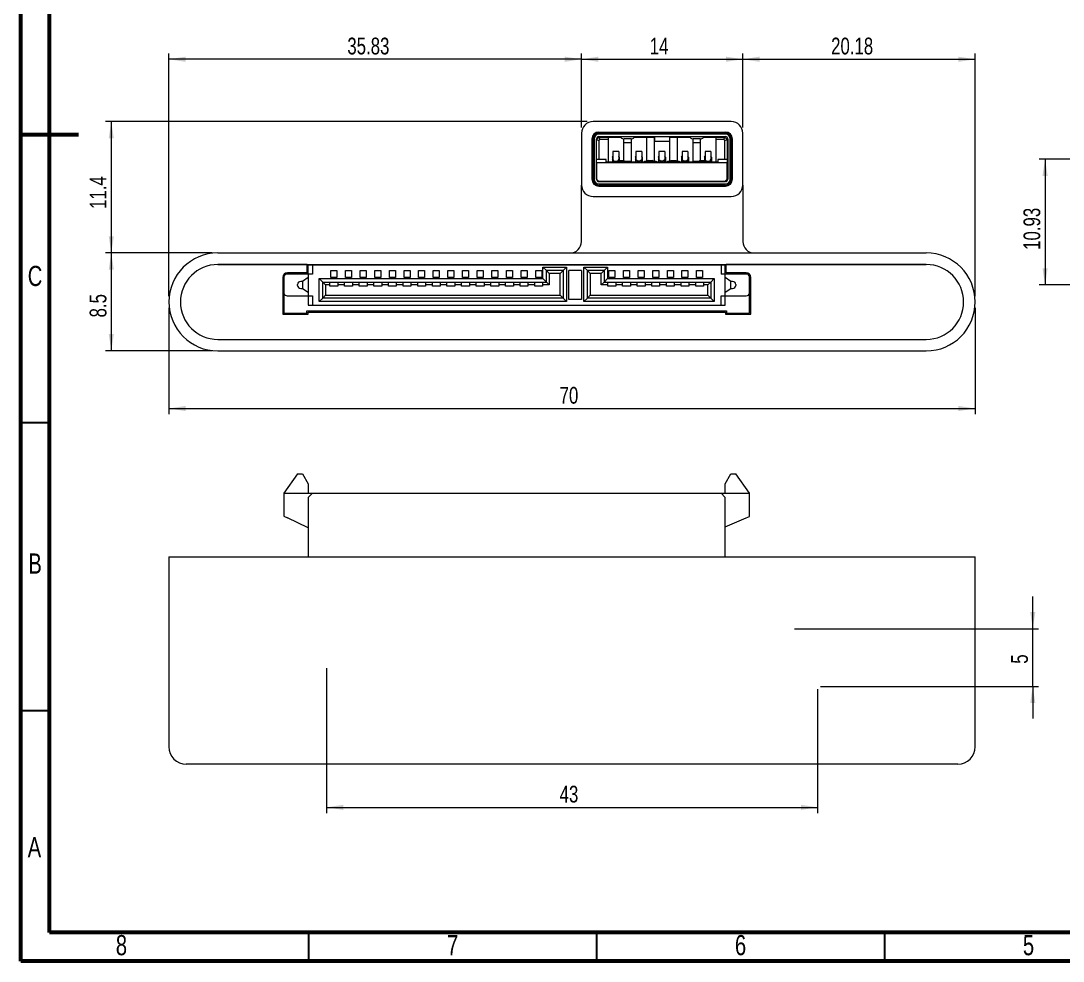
# Model space of a CAD drawing. Header units: millimetres. Extents: x 15 to 415, y 5 to 292.
# Drawn here: x 15 to 196, y 5 to 168.2 of the extents above; entities that cross this region are included whole.
import ezdxf

# ---------------------------------------------------------------- set-up
doc = ezdxf.new("R2010")
doc.units = ezdxf.units.MM
doc.styles.add('SLDTEXTSTYLE0', font='TXT', dxfattribs={"width": 0.75})
doc.dimstyles.new('SLDDIMSTYLE0', dxfattribs={"dimtxt": 2.910417, "dimasz": 2.910417, "dimexe": 0, "dimexo": 0.0625, "dimgap": 0.727604, "dimtad": 1, "dimlfac": 0.5, "dimrnd": 1e-09, "dimzin": 12, "dimdsep": 46, "dimtxsty": 'SLDTEXTSTYLE0', "dimsah": 1, "dimcen": 0.09, "dimadec": 0, "dimazin": 3, "dimtfac": 1, "dimtofl": 0, "dimtmove": 0, "dimatfit": 3, "dimfxl": 0, "dimfrac": 2, "dimtolj": 1, "dimtzin": 12, "dimarcsym": 0})
doc.dimstyles.new('SLDDIMSTYLE3', dxfattribs={"dimtxt": 2.910417, "dimasz": 2.910417, "dimexe": 0, "dimexo": 0.0625, "dimgap": 0.727604, "dimtad": 1, "dimlfac": 0.5, "dimrnd": 1e-09, "dimzin": 12, "dimdsep": 46, "dimtxsty": 'SLDTEXTSTYLE0', "dimsah": 1, "dimcen": 0.09, "dimadec": 0, "dimazin": 3, "dimtfac": 1, "dimtmove": 0, "dimatfit": 0, "dimfxl": 0, "dimfrac": 2, "dimtolj": 1, "dimtzin": 12, "dimarcsym": 0})
doc.dimstyles.new('SLDDIMSTYLE4', dxfattribs={"dimtxt": 2.910417, "dimasz": 2.910417, "dimexe": 0, "dimexo": 0.0625, "dimgap": 0.727604, "dimtad": 1, "dimdec": 0, "dimlfac": 0.5, "dimrnd": 1e-09, "dimzin": 12, "dimdsep": 46, "dimtxsty": 'SLDTEXTSTYLE0', "dimsah": 1, "dimcen": 0.09, "dimadec": 0, "dimazin": 3, "dimtfac": 1, "dimtdec": 0, "dimtofl": 0, "dimtmove": 0, "dimatfit": 3, "dimfxl": 0, "dimfrac": 2, "dimtolj": 1, "dimtzin": 12, "dimarcsym": 0})

# ---------------------------------------------------------------- blocks, each defined once
blk = doc.blocks.new('_D')
at = {"color": 7, "linetype": 'Continuous', "lineweight": 0}
for p, q in [((40.7, 120.44), (40.7, 162.57)), ((112.35, 161.57), (40.7, 161.57)), ((112.35, 149.74), (112.35, 162.57))]:
    blk.add_line(p, q, dxfattribs=at)
for points in [[(40.7, 161.57), (43.61, 161.12), (43.61, 162.02)], [(112.35, 161.57), (109.44, 162.02), (109.44, 161.12)]]:
    blk.add_solid(points, dxfattribs=at)
at = {"color": 7, "linetype": 'Continuous', "lineweight": 0, "insert": (71.69, 165.32), "char_height": 2.91, "attachment_point": 1, "style": 'SLDTEXTSTYLE0'}
blk.add_mtext('35.83', dxfattribs=at)
blk = doc.blocks.new('_D_1')
at = {"color": 7, "linetype": 'Continuous', "lineweight": 0}
for p, q in [((48.2, 127.94), (29.7, 127.94)), ((30.7, 127.94), (30.7, 110.94)), ((48.2, 110.94), (29.7, 110.94))]:
    blk.add_line(p, q, dxfattribs=at)
for points in [[(30.7, 127.94), (30.26, 125.03), (31.15, 125.03)], [(30.7, 110.94), (31.15, 113.85), (30.26, 113.85)]]:
    blk.add_solid(points, dxfattribs=at)
at = {"color": 7, "linetype": 'Continuous', "lineweight": 0, "insert": (26.95, 116.75), "char_height": 2.91, "attachment_point": 1, "rotation": 90, "style": 'SLDTEXTSTYLE0'}
blk.add_mtext('8.5', dxfattribs=at)
blk = doc.blocks.new('_D_2')
at = {"color": 7, "linetype": 'Continuous', "lineweight": 0}
for p, q in [((140.35, 149.74), (140.35, 162.57)), ((140.35, 161.57), (180.7, 161.57)), ((180.7, 120.44), (180.7, 162.57))]:
    blk.add_line(p, q, dxfattribs=at)
for points in [[(140.35, 161.57), (143.26, 161.12), (143.26, 162.02)], [(180.7, 161.57), (177.79, 162.02), (177.79, 161.12)]]:
    blk.add_solid(points, dxfattribs=at)
at = {"color": 7, "linetype": 'Continuous', "lineweight": 0, "insert": (155.69, 165.32), "char_height": 2.91, "attachment_point": 1, "style": 'SLDTEXTSTYLE0'}
blk.add_mtext('20.18', dxfattribs=at)
blk = doc.blocks.new('_D_3')
at = {"color": 7, "linetype": 'Continuous', "lineweight": 0}
for p, q in [((112.35, 149.74), (112.35, 162.57)), ((112.35, 161.57), (140.35, 161.57)), ((140.35, 149.74), (140.35, 162.57))]:
    blk.add_line(p, q, dxfattribs=at)
for points in [[(112.35, 161.57), (115.26, 161.12), (115.26, 162.02)], [(140.35, 161.57), (137.44, 162.02), (137.44, 161.12)]]:
    blk.add_solid(points, dxfattribs=at)
at = {"color": 7, "linetype": 'Continuous', "lineweight": 0, "insert": (124.2, 165.32), "char_height": 2.91, "attachment_point": 1, "style": 'SLDTEXTSTYLE0'}
blk.add_mtext('14', dxfattribs=at)
blk = doc.blocks.new('_D_4')
at = {"color": 7, "linetype": 'Continuous', "lineweight": 0}
for p, q in [((113.35, 150.74), (29.7, 150.74)), ((30.7, 150.74), (30.7, 127.94)), ((48.2, 127.94), (29.7, 127.94))]:
    blk.add_line(p, q, dxfattribs=at)
for points in [[(30.7, 150.74), (30.26, 147.83), (31.15, 147.83)], [(30.7, 127.94), (31.15, 130.85), (30.26, 130.85)]]:
    blk.add_solid(points, dxfattribs=at)
at = {"color": 7, "linetype": 'Continuous', "lineweight": 0, "insert": (26.95, 135.58), "char_height": 2.91, "attachment_point": 1, "rotation": 90, "style": 'SLDTEXTSTYLE0'}
blk.add_mtext('11.4', dxfattribs=at)
blk = doc.blocks.new('_D_5')
at = {"color": 7, "linetype": 'Continuous', "lineweight": 0}
for p, q in [((40.7, 118.44), (40.7, 99.94)), ((180.7, 118.44), (180.7, 99.94)), ((40.7, 100.94), (180.7, 100.94))]:
    blk.add_line(p, q, dxfattribs=at)
for points in [[(40.7, 100.94), (43.61, 100.49), (43.61, 101.39)], [(180.7, 100.94), (177.79, 101.39), (177.79, 100.49)]]:
    blk.add_solid(points, dxfattribs=at)
at = {"color": 7, "linetype": 'Continuous', "lineweight": 0, "insert": (108.55, 104.69), "char_height": 2.91, "attachment_point": 1, "style": 'SLDTEXTSTYLE0'}
blk.add_mtext('70', dxfattribs=at)
blk = doc.blocks.new('_D_19')
at = {"color": 7, "linetype": 'Continuous', "lineweight": 0}
for p, q in [((219.99, 144.24), (191.84, 144.24)), ((192.84, 144.24), (192.84, 122.39)), ((203.02, 122.39), (191.84, 122.39))]:
    blk.add_line(p, q, dxfattribs=at)
for points in [[(192.84, 144.24), (192.39, 141.33), (193.29, 141.33)], [(192.84, 122.39), (193.29, 125.3), (192.39, 125.3)]]:
    blk.add_solid(points, dxfattribs=at)
at = {"color": 7, "linetype": 'Continuous', "lineweight": 0, "insert": (189.09, 128.48), "char_height": 2.91, "attachment_point": 1, "rotation": 90, "style": 'SLDTEXTSTYLE0'}
blk.add_mtext('10.93', dxfattribs=at)
blk = doc.blocks.new('_D_25')
at = {"color": 7, "linetype": 'Continuous', "lineweight": 0}
for p, q in [((68.06, 55.84), (68.06, 30.7)), ((153.35, 52.19), (153.35, 30.7)), ((68.06, 31.7), (153.35, 31.7))]:
    blk.add_line(p, q, dxfattribs=at)
for points in [[(68.06, 31.7), (70.97, 31.25), (70.97, 32.14)], [(153.35, 31.7), (150.44, 32.14), (150.44, 31.25)]]:
    blk.add_solid(points, dxfattribs=at)
at = {"color": 7, "linetype": 'Continuous', "lineweight": 0, "insert": (108.55, 35.45), "char_height": 2.91, "attachment_point": 1, "style": 'SLDTEXTSTYLE0'}
blk.add_mtext('43', dxfattribs=at)
blk = doc.blocks.new('_D_26')
at = {"color": 7, "linetype": 'Continuous', "lineweight": 0}
for p, q in [((190.7, 62.7), (190.7, 68.3)), ((149.32, 62.7), (191.7, 62.7)), ((190.7, 52.7), (190.7, 62.7)), ((153.86, 52.7), (191.7, 52.7)), ((190.7, 52.7), (190.7, 47.11))]:
    blk.add_line(p, q, dxfattribs=at)
for points in [[(190.7, 62.7), (191.15, 65.61), (190.26, 65.61)], [(190.7, 52.7), (190.26, 49.79), (191.15, 49.79)]]:
    blk.add_solid(points, dxfattribs=at)
at = {"color": 7, "linetype": 'Continuous', "lineweight": 0, "insert": (186.95, 56.63), "char_height": 2.91, "attachment_point": 1, "rotation": 90, "style": 'SLDTEXTSTYLE0'}
blk.add_mtext('5', dxfattribs=at)

msp = doc.modelspace()

# ---------------------------------------------------------------- linework, layer by layer
at = {"color": 7, "linetype": 'Continuous', "lineweight": 60}
for p, q in [((15, 5), (15, 292)), ((20, 10), (20, 287)), ((15, 148.5), (25, 148.5)), ((410, 10), (20, 10)), ((415, 5), (15, 5))]:
    msp.add_line(p, q, dxfattribs=at)
at = {"color": 7, "linetype": 'Continuous', "lineweight": 15}
for p, q in [((138.354, 150.74), (114.354, 150.74)), ((112.354, 148.74), (112.354, 139.74)), ((115.354, 148.94), (137.354, 148.94)), ((115.354, 148.74), (137.354, 148.74)), ((137.354, 148.56), (115.354, 148.56)), ((140.354, 139.74), (140.354, 148.74)), ((114.154, 147.74), (114.154, 140.74)), ((114.354, 147.74), (114.354, 140.74)), ((114.534, 147.74), (114.534, 140.74)), ((115.354, 148.04), (114.954, 147.64)), ((114.954, 140.74), (114.954, 147.74)), ((114.954, 147.64), (115.354, 147.474)), ((115.354, 148.14), (137.354, 148.14)), ((115.354, 148.04), (115.519, 147.64)), ((115.354, 148.04), (116.954, 148.04)), ((115.519, 147.64), (115.354, 147.474)), ((115.354, 147.474), (115.354, 144.19)), ((116.954, 147.64), (115.519, 147.64)), ((116.954, 148.04), (116.954, 147.64)), ((116.954, 148.04), (119.124, 148.04)), ((116.954, 147.64), (116.954, 143.79)), ((119.024, 148.14), (119.184, 147.98)), ((119.654, 147.746), (119.654, 147.04)), ((120.954, 147.04), (119.654, 147.04)), ((119.654, 147.04), (119.654, 143.99)), ((120.944, 147.74), (119.744, 147.74)), ((120.954, 147.74), (120.954, 147.04)), ((120.954, 147.04), (120.954, 143.79)), ((121.664, 148.14), (121.504, 147.98)), ((121.564, 148.04), (123.654, 148.04)), ((123.654, 148.04), (124.954, 148.04)), ((123.654, 148.04), (123.654, 143.89)), ((124.954, 148.04), (124.954, 143.89)), ((124.954, 148.04), (125.004, 148.04)), ((125.004, 148.04), (125.004, 147.34)), ((125.004, 147.34), (127.604, 147.34)), ((127.604, 148.04), (127.604, 147.34)), ((127.604, 148.04), (127.654, 148.04)), ((127.654, 148.04), (128.954, 148.04)), ((127.654, 148.04), (127.654, 143.89)), ((128.954, 148.04), (128.954, 143.89)), ((128.954, 148.04), (131.144, 148.04)), ((131.044, 148.14), (131.204, 147.98)), ((131.654, 147.749), (131.654, 147.04)), ((132.954, 147.04), (131.654, 147.04)), ((131.654, 147.04), (131.654, 143.79)), ((132.964, 147.74), (131.764, 147.74)), ((132.954, 147.74), (132.954, 147.04)), ((132.954, 147.04), (132.954, 143.99)), ((133.684, 148.14), (133.524, 147.98)), ((133.584, 148.04), (135.654, 148.04)), ((135.654, 148.04), (137.254, 148.04)), ((135.654, 148.04), (135.654, 147.64)), ((137.088, 147.64), (135.654, 147.64)), ((135.654, 147.64), (135.654, 143.79)), ((137.088, 147.64), (137.254, 148.04)), ((137.254, 147.474), (137.088, 147.64)), ((137.254, 148.04), (137.654, 147.64)), ((137.254, 147.474), (137.654, 147.64)), ((137.254, 144.19), (137.254, 147.474)), ((137.654, 147.64), (137.654, 144.19)), ((137.754, 147.74), (137.754, 140.74)), ((138.174, 140.74), (138.174, 147.74)), ((138.354, 140.74), (138.354, 147.74)), ((138.554, 140.74), (138.554, 147.74)), ((118.804, 145.558), (117.804, 145.558)), ((117.804, 145.558), (117.804, 145.314)), ((117.804, 145.314), (117.804, 144.225)), ((118.804, 145.558), (118.804, 145.314)), ((118.804, 145.314), (118.804, 144.225)), ((122.804, 145.558), (121.804, 145.558)), ((121.804, 145.558), (121.804, 145.314)), ((121.804, 145.314), (121.804, 144.225)), ((122.804, 145.558), (122.804, 145.314)), ((122.804, 145.314), (122.804, 144.225)), ((126.804, 145.558), (125.804, 145.558)), ((125.804, 145.558), (125.804, 145.314)), ((125.804, 145.314), (125.804, 144.225)), ((126.804, 145.558), (126.804, 145.314)), ((126.804, 145.314), (126.804, 144.225)), ((130.804, 145.558), (129.804, 145.558)), ((129.804, 145.558), (129.804, 145.314)), ((129.804, 145.314), (129.804, 144.225)), ((130.804, 145.558), (130.804, 145.314)), ((130.804, 145.314), (130.804, 144.225)), ((134.804, 145.558), (133.804, 145.558)), ((133.804, 145.558), (133.804, 145.314)), ((133.804, 145.314), (133.804, 144.225)), ((134.804, 145.558), (134.804, 145.314)), ((134.804, 145.314), (134.804, 144.225)), ((116.604, 144.19), (114.954, 144.19)), ((114.954, 143.59), (114.954, 140.74)), ((137.654, 143.59), (114.954, 143.59)), ((116.604, 143.79), (116.604, 144.19)), ((116.604, 143.79), (136.004, 143.79)), ((117.704, 144.586), (117.804, 144.752)), ((117.704, 144.586), (117.704, 144.202)), ((117.704, 144.202), (117.804, 144.367)), ((117.704, 144.202), (117.704, 143.79)), ((117.804, 144.225), (117.804, 143.947)), ((118.304, 143.89), (120.304, 143.89)), ((118.304, 143.89), (118.304, 143.79)), ((118.797, 143.89), (118.804, 143.947)), ((118.904, 144.586), (118.804, 144.752)), ((118.804, 144.367), (118.904, 144.202)), ((118.804, 144.225), (118.804, 143.947)), ((118.904, 144.586), (118.904, 144.202)), ((118.904, 144.202), (118.904, 143.99)), ((120.304, 143.89), (120.304, 143.79)), ((120.304, 143.89), (120.364, 143.89)), ((120.364, 143.89), (120.843, 143.89)), ((120.843, 143.89), (120.904, 143.89)), ((120.904, 143.89), (120.904, 143.79)), ((121.704, 144.586), (121.804, 144.752)), ((121.704, 144.586), (121.704, 144.202)), ((121.704, 144.202), (121.804, 144.367)), ((121.704, 144.202), (121.704, 143.79)), ((121.804, 144.225), (121.804, 143.947)), ((122.904, 144.586), (122.804, 144.752)), ((122.804, 144.367), (122.904, 144.202)), ((122.804, 144.225), (122.804, 143.947)), ((122.904, 144.586), (122.904, 144.202)), ((122.904, 144.202), (122.904, 143.79)), ((123.304, 143.89), (123.304, 143.79)), ((123.304, 143.89), (125.304, 143.89)), ((125.304, 143.89), (125.304, 143.79)), ((125.704, 144.586), (125.804, 144.752)), ((125.704, 144.586), (125.704, 144.202)), ((125.704, 144.202), (125.804, 144.367)), ((125.704, 144.202), (125.704, 143.79)), ((125.804, 144.225), (125.804, 143.947)), ((126.904, 144.586), (126.804, 144.752)), ((126.804, 144.367), (126.904, 144.202)), ((126.804, 144.225), (126.804, 143.947)), ((126.904, 144.586), (126.904, 144.202)), ((126.904, 144.202), (126.904, 143.79)), ((127.304, 143.89), (127.304, 143.79)), ((127.304, 143.89), (129.304, 143.89)), ((129.304, 143.89), (129.304, 143.79)), ((129.704, 144.586), (129.804, 144.752)), ((129.704, 144.586), (129.704, 144.202)), ((129.704, 144.202), (129.804, 144.367)), ((129.704, 144.202), (129.704, 143.79)), ((129.804, 144.225), (129.804, 143.947)), ((130.904, 144.586), (130.804, 144.752)), ((130.804, 144.367), (130.904, 144.202)), ((130.804, 144.225), (130.804, 143.947)), ((130.904, 144.586), (130.904, 144.202)), ((130.904, 144.202), (130.904, 143.79)), ((131.704, 143.89), (131.704, 143.79)), ((131.704, 143.89), (131.764, 143.89)), ((131.764, 143.89), (132.243, 143.89)), ((132.243, 143.89), (132.304, 143.89)), ((132.304, 143.89), (134.304, 143.89)), ((132.304, 143.89), (132.304, 143.79)), ((133.704, 144.586), (133.804, 144.752)), ((133.704, 144.586), (133.704, 144.202)), ((133.704, 144.202), (133.804, 144.367)), ((133.704, 144.202), (133.704, 143.99)), ((133.804, 144.225), (133.804, 143.947)), ((133.804, 143.947), (133.81, 143.89)), ((134.304, 143.89), (134.304, 143.79)), ((134.904, 144.586), (134.804, 144.752)), ((134.804, 144.367), (134.904, 144.202)), ((134.804, 144.225), (134.804, 143.947)), ((134.904, 144.586), (134.904, 144.202)), ((134.904, 144.202), (134.904, 143.79)), ((136.004, 144.19), (136.004, 143.79)), ((137.654, 144.19), (136.004, 144.19)), ((137.654, 144.19), (137.654, 143.59)), ((137.654, 140.74), (137.654, 143.59)), ((112.354, 136.74), (112.354, 139.74)), ((114.954, 140.74), (115.354, 140.34)), ((115.354, 140.34), (137.254, 140.34)), ((137.354, 140.34), (115.354, 140.34)), ((115.354, 139.92), (137.354, 139.92)), ((115.354, 139.74), (137.354, 139.74)), ((115.354, 139.54), (137.354, 139.54)), ((137.654, 140.74), (137.254, 140.34)), ((140.354, 139.74), (140.354, 136.74)), ((114.354, 137.74), (138.354, 137.74)), ((112.354, 129.94), (112.354, 136.74)), ((140.354, 136.74), (140.354, 129.94)), ((49.204, 127.94), (172.204, 127.94)), ((49.204, 125.94), (172.204, 125.94)), ((64.714, 125.94), (49.204, 125.94)), ((64.714, 124.49), (64.714, 125.94)), ((64.914, 124.29), (64.914, 125.89)), ((64.914, 125.89), (65.614, 125.89)), ((65.614, 125.89), (65.614, 124.29)), ((65.614, 125.89), (136.594, 125.89)), ((68.834, 123.69), (68.834, 124.89)), ((68.834, 124.89), (69.874, 124.89)), ((69.874, 124.89), (69.874, 123.69)), ((71.374, 124.89), (72.414, 124.89)), ((71.374, 123.69), (71.374, 124.89)), ((72.414, 124.89), (72.414, 123.69)), ((73.914, 123.69), (73.914, 124.89)), ((73.914, 124.89), (74.954, 124.89)), ((74.954, 124.89), (74.954, 123.69)), ((76.454, 124.89), (77.494, 124.89)), ((76.454, 123.69), (76.454, 124.89)), ((77.494, 124.89), (77.494, 123.69)), ((78.994, 124.89), (80.034, 124.89)), ((78.994, 123.69), (78.994, 124.89)), ((80.034, 124.89), (80.034, 123.69)), ((81.534, 123.69), (81.534, 124.89)), ((81.534, 124.89), (82.574, 124.89)), ((82.574, 124.89), (82.574, 123.69)), ((84.074, 123.69), (84.074, 124.89)), ((84.074, 124.89), (85.114, 124.89)), ((85.114, 124.89), (85.114, 123.69)), ((86.614, 123.69), (86.614, 124.89)), ((86.614, 124.89), (87.654, 124.89)), ((87.654, 124.89), (87.654, 123.69)), ((89.154, 124.89), (90.194, 124.89)), ((89.154, 123.69), (89.154, 124.89)), ((90.194, 124.89), (90.194, 123.69)), ((91.694, 123.69), (91.694, 124.89)), ((91.694, 124.89), (92.734, 124.89)), ((92.734, 124.89), (92.734, 123.69)), ((94.234, 124.89), (95.274, 124.89)), ((94.234, 123.69), (94.234, 124.89)), ((95.274, 124.89), (95.274, 123.69)), ((96.774, 123.69), (96.774, 124.89)), ((96.774, 124.89), (97.814, 124.89)), ((97.814, 124.89), (97.814, 123.69)), ((99.314, 123.69), (99.314, 124.89)), ((99.314, 124.89), (100.354, 124.89)), ((100.354, 124.89), (100.354, 123.69)), ((101.854, 124.89), (102.894, 124.89)), ((101.854, 123.69), (101.854, 124.89)), ((102.894, 124.89), (102.894, 123.69)), ((104.394, 124.89), (105.434, 124.89)), ((104.394, 123.69), (104.394, 124.89)), ((105.434, 124.89), (105.434, 123.69)), ((105.654, 125.49), (106.254, 124.89)), ((105.654, 125.49), (109.754, 125.49)), ((105.654, 123.49), (105.654, 125.49)), ((109.154, 124.89), (106.254, 124.89)), ((106.254, 122.89), (106.254, 124.89)), ((106.254, 124.89), (106.754, 124.39)), ((108.654, 124.39), (109.154, 124.89)), ((109.754, 125.49), (109.154, 124.89)), ((109.154, 124.89), (109.154, 120.09)), ((109.754, 125.49), (109.754, 119.49)), ((112.374, 124.89), (110.154, 124.89)), ((110.154, 119.89), (110.154, 124.89)), ((112.374, 124.89), (112.374, 119.89)), ((112.774, 119.49), (112.774, 125.49)), ((112.774, 125.49), (113.374, 124.89)), ((112.774, 125.49), (116.874, 125.49)), ((113.374, 120.09), (113.374, 124.89)), ((116.274, 124.89), (113.374, 124.89)), ((113.874, 124.39), (113.374, 124.89)), ((115.774, 124.39), (116.274, 124.89)), ((116.874, 125.49), (116.274, 124.89)), ((116.274, 124.89), (116.274, 122.89)), ((116.874, 125.49), (116.874, 123.49)), ((117.094, 124.89), (118.134, 124.89)), ((117.094, 123.69), (117.094, 124.89)), ((118.134, 124.89), (118.134, 123.69)), ((119.634, 124.89), (120.674, 124.89)), ((119.634, 123.69), (119.634, 124.89)), ((120.674, 124.89), (120.674, 123.69)), ((122.174, 123.69), (122.174, 124.89)), ((122.174, 124.89), (123.214, 124.89)), ((123.214, 124.89), (123.214, 123.69)), ((124.714, 123.69), (124.714, 124.89)), ((124.714, 124.89), (125.754, 124.89)), ((125.754, 124.89), (125.754, 123.69)), ((127.254, 124.89), (128.294, 124.89)), ((127.254, 123.69), (127.254, 124.89)), ((128.294, 124.89), (128.294, 123.69)), ((129.794, 124.89), (130.834, 124.89)), ((129.794, 123.69), (129.794, 124.89)), ((130.834, 124.89), (130.834, 123.69)), ((132.334, 123.69), (132.334, 124.89)), ((132.334, 124.89), (133.374, 124.89)), ((133.374, 124.89), (133.374, 123.69)), ((136.594, 125.89), (136.594, 124.29)), ((136.594, 125.89), (137.294, 125.89)), ((137.294, 124.29), (137.294, 125.89)), ((137.494, 124.49), (137.494, 125.94)), ((172.204, 125.94), (137.494, 125.94)), ((60.474, 123.69), (60.474, 117.29)), ((60.674, 123.69), (60.674, 121.09)), ((64.714, 124.49), (61.274, 124.49)), ((64.914, 124.29), (61.274, 124.29)), ((64.914, 123.655), (63.914, 122.99)), ((64.914, 124.29), (64.914, 123.655)), ((65.614, 124.29), (64.914, 124.29)), ((64.914, 123.655), (64.914, 121.125)), ((66.814, 119.49), (66.814, 123.49)), ((67.414, 122.89), (66.814, 123.49)), ((66.814, 123.49), (105.654, 123.49)), ((69.874, 123.69), (68.834, 123.69)), ((72.414, 123.69), (71.374, 123.69)), ((74.954, 123.69), (73.914, 123.69)), ((77.494, 123.69), (76.454, 123.69)), ((80.034, 123.69), (78.994, 123.69)), ((82.574, 123.69), (81.534, 123.69)), ((85.114, 123.69), (84.074, 123.69)), ((87.654, 123.69), (86.614, 123.69)), ((90.194, 123.69), (89.154, 123.69)), ((92.734, 123.69), (91.694, 123.69)), ((95.274, 123.69), (94.234, 123.69)), ((97.814, 123.69), (96.774, 123.69)), ((100.354, 123.69), (99.314, 123.69)), ((102.894, 123.69), (101.854, 123.69)), ((105.434, 123.69), (104.394, 123.69)), ((105.654, 123.49), (106.254, 122.89)), ((106.754, 124.39), (106.754, 122.39)), ((108.654, 124.39), (106.754, 124.39)), ((108.654, 120.59), (108.654, 124.39)), ((115.774, 124.39), (113.874, 124.39)), ((113.874, 124.39), (113.874, 120.59)), ((115.774, 122.39), (115.774, 124.39)), ((116.874, 123.49), (116.274, 122.89)), ((116.874, 123.49), (135.394, 123.49)), ((118.134, 123.69), (117.094, 123.69)), ((120.674, 123.69), (119.634, 123.69)), ((123.214, 123.69), (122.174, 123.69)), ((125.754, 123.69), (124.714, 123.69)), ((128.294, 123.69), (127.254, 123.69)), ((130.834, 123.69), (129.794, 123.69)), ((133.374, 123.69), (132.334, 123.69)), ((135.394, 123.49), (134.794, 122.89)), ((135.394, 123.49), (135.394, 119.49)), ((137.294, 124.29), (136.594, 124.29)), ((140.934, 124.29), (137.294, 124.29)), ((137.294, 123.655), (137.294, 124.29)), ((138.294, 122.99), (137.294, 123.655)), ((137.294, 121.125), (137.294, 123.655)), ((140.934, 124.49), (137.494, 124.49)), ((141.534, 121.09), (141.534, 123.69)), ((141.734, 117.29), (141.734, 123.69)), ((63.054, 122.301), (63.054, 122.479)), ((63.914, 122.99), (63.636, 122.99)), ((63.636, 121.79), (63.914, 121.79)), ((63.914, 122.99), (63.914, 121.79)), ((63.914, 121.79), (64.914, 121.125)), ((67.414, 120.09), (67.414, 122.89)), ((67.414, 122.89), (106.254, 122.89)), ((67.414, 122.89), (67.914, 122.39)), ((67.914, 122.39), (67.914, 120.59)), ((68.674, 122.39), (67.914, 122.39)), ((68.674, 122.39), (68.674, 122.89)), ((68.674, 122.15), (68.674, 122.39)), ((70.034, 122.15), (68.674, 122.15)), ((70.034, 122.89), (70.034, 122.39)), ((71.214, 122.39), (70.034, 122.39)), ((70.034, 122.39), (70.034, 122.15)), ((71.214, 122.39), (71.214, 122.89)), ((71.214, 122.15), (71.214, 122.39)), ((72.574, 122.15), (71.214, 122.15)), ((72.574, 122.89), (72.574, 122.39)), ((73.754, 122.39), (72.574, 122.39)), ((72.574, 122.39), (72.574, 122.15)), ((73.754, 122.39), (73.754, 122.89)), ((73.754, 122.15), (73.754, 122.39)), ((75.114, 122.15), (73.754, 122.15)), ((75.114, 122.89), (75.114, 122.39)), ((76.294, 122.39), (75.114, 122.39)), ((75.114, 122.39), (75.114, 122.15)), ((76.294, 122.39), (76.294, 122.89)), ((76.294, 122.15), (76.294, 122.39)), ((77.654, 122.15), (76.294, 122.15)), ((77.654, 122.89), (77.654, 122.39)), ((78.834, 122.39), (77.654, 122.39)), ((77.654, 122.39), (77.654, 122.15)), ((78.834, 122.39), (78.834, 122.89)), ((78.834, 122.15), (78.834, 122.39)), ((80.194, 122.15), (78.834, 122.15)), ((80.194, 122.89), (80.194, 122.39)), ((81.374, 122.39), (80.194, 122.39)), ((80.194, 122.39), (80.194, 122.15)), ((81.374, 122.39), (81.374, 122.89)), ((81.374, 122.15), (81.374, 122.39)), ((82.734, 122.15), (81.374, 122.15)), ((82.734, 122.89), (82.734, 122.39)), ((83.914, 122.39), (82.734, 122.39)), ((82.734, 122.39), (82.734, 122.15)), ((83.914, 122.39), (83.914, 122.89)), ((83.914, 122.15), (83.914, 122.39)), ((85.274, 122.15), (83.914, 122.15)), ((85.274, 122.89), (85.274, 122.39)), ((86.454, 122.39), (85.274, 122.39)), ((85.274, 122.39), (85.274, 122.15)), ((86.454, 122.39), (86.454, 122.89)), ((86.454, 122.15), (86.454, 122.39)), ((87.814, 122.15), (86.454, 122.15)), ((87.814, 122.89), (87.814, 122.39)), ((88.994, 122.39), (87.814, 122.39)), ((87.814, 122.39), (87.814, 122.15)), ((88.994, 122.39), (88.994, 122.89)), ((88.994, 122.15), (88.994, 122.39)), ((90.354, 122.15), (88.994, 122.15)), ((90.354, 122.89), (90.354, 122.39)), ((91.534, 122.39), (90.354, 122.39)), ((90.354, 122.39), (90.354, 122.15)), ((91.534, 122.39), (91.534, 122.89)), ((91.534, 122.15), (91.534, 122.39)), ((92.894, 122.15), (91.534, 122.15)), ((92.894, 122.89), (92.894, 122.39)), ((94.074, 122.39), (92.894, 122.39)), ((92.894, 122.39), (92.894, 122.15)), ((94.074, 122.39), (94.074, 122.89)), ((94.074, 122.15), (94.074, 122.39)), ((95.434, 122.15), (94.074, 122.15)), ((95.434, 122.89), (95.434, 122.39)), ((96.614, 122.39), (95.434, 122.39)), ((95.434, 122.39), (95.434, 122.15)), ((96.614, 122.39), (96.614, 122.89)), ((96.614, 122.15), (96.614, 122.39)), ((97.974, 122.15), (96.614, 122.15)), ((97.974, 122.89), (97.974, 122.39)), ((99.154, 122.39), (97.974, 122.39)), ((97.974, 122.39), (97.974, 122.15)), ((99.154, 122.39), (99.154, 122.89)), ((99.154, 122.15), (99.154, 122.39)), ((100.514, 122.15), (99.154, 122.15)), ((100.514, 122.89), (100.514, 122.39)), ((101.694, 122.39), (100.514, 122.39)), ((100.514, 122.39), (100.514, 122.15)), ((101.694, 122.39), (101.694, 122.89)), ((101.694, 122.15), (101.694, 122.39)), ((103.054, 122.15), (101.694, 122.15)), ((103.054, 122.89), (103.054, 122.39)), ((104.234, 122.39), (103.054, 122.39)), ((103.054, 122.39), (103.054, 122.15)), ((104.234, 122.39), (104.234, 122.89)), ((104.234, 122.15), (104.234, 122.39)), ((105.594, 122.15), (104.234, 122.15)), ((105.594, 122.89), (105.594, 122.39)), ((106.754, 122.39), (105.594, 122.39)), ((105.594, 122.39), (105.594, 122.15)), ((106.254, 122.89), (106.754, 122.39)), ((115.774, 122.39), (116.274, 122.89)), ((116.934, 122.39), (115.774, 122.39)), ((116.274, 122.89), (134.794, 122.89)), ((116.934, 122.39), (116.934, 122.89)), ((116.934, 122.15), (116.934, 122.39)), ((118.294, 122.15), (116.934, 122.15)), ((118.294, 122.89), (118.294, 122.39)), ((119.474, 122.39), (118.294, 122.39)), ((118.294, 122.39), (118.294, 122.15)), ((119.474, 122.39), (119.474, 122.89)), ((119.474, 122.15), (119.474, 122.39)), ((120.834, 122.15), (119.474, 122.15)), ((120.834, 122.89), (120.834, 122.39)), ((122.014, 122.39), (120.834, 122.39)), ((120.834, 122.39), (120.834, 122.15)), ((122.014, 122.39), (122.014, 122.89)), ((122.014, 122.15), (122.014, 122.39)), ((123.374, 122.15), (122.014, 122.15)), ((123.374, 122.89), (123.374, 122.39)), ((124.554, 122.39), (123.374, 122.39)), ((123.374, 122.39), (123.374, 122.15)), ((124.554, 122.39), (124.554, 122.89)), ((124.554, 122.15), (124.554, 122.39)), ((125.914, 122.15), (124.554, 122.15)), ((125.914, 122.89), (125.914, 122.39)), ((127.094, 122.39), (125.914, 122.39)), ((125.914, 122.39), (125.914, 122.15)), ((127.094, 122.39), (127.094, 122.89)), ((127.094, 122.15), (127.094, 122.39)), ((128.454, 122.15), (127.094, 122.15)), ((128.454, 122.89), (128.454, 122.39)), ((129.634, 122.39), (128.454, 122.39)), ((128.454, 122.39), (128.454, 122.15)), ((129.634, 122.39), (129.634, 122.89)), ((129.634, 122.15), (129.634, 122.39)), ((130.994, 122.15), (129.634, 122.15)), ((130.994, 122.89), (130.994, 122.39)), ((132.174, 122.39), (130.994, 122.39)), ((130.994, 122.39), (130.994, 122.15)), ((132.174, 122.39), (132.174, 122.89)), ((132.174, 122.15), (132.174, 122.39)), ((133.534, 122.15), (132.174, 122.15)), ((133.534, 122.89), (133.534, 122.39)), ((134.294, 122.39), (133.534, 122.39)), ((133.534, 122.39), (133.534, 122.15)), ((134.294, 122.39), (134.794, 122.89)), ((134.294, 120.59), (134.294, 122.39)), ((134.794, 122.89), (134.794, 120.09)), ((137.294, 121.125), (138.294, 121.79)), ((138.294, 121.79), (138.294, 122.99)), ((138.571, 122.99), (138.294, 122.99)), ((138.294, 121.79), (138.571, 121.79)), ((139.154, 122.479), (139.154, 122.301)), ((60.674, 120.975), (60.674, 117.49)), ((61.274, 120.49), (64.914, 120.49)), ((64.914, 121.125), (64.914, 120.49)), ((64.914, 120.49), (64.914, 118.89)), ((64.914, 120.49), (65.614, 120.49)), ((65.614, 120.49), (65.614, 118.89)), ((66.814, 119.49), (67.414, 120.09)), ((109.754, 119.49), (66.814, 119.49)), ((67.914, 120.59), (67.414, 120.09)), ((109.154, 120.09), (67.414, 120.09)), ((67.914, 120.59), (108.654, 120.59)), ((108.654, 120.59), (109.154, 120.09)), ((109.754, 119.49), (109.154, 120.09)), ((112.374, 119.89), (110.154, 119.89)), ((112.774, 119.49), (113.374, 120.09)), ((135.394, 119.49), (112.774, 119.49)), ((113.874, 120.59), (113.374, 120.09)), ((134.794, 120.09), (113.374, 120.09)), ((113.874, 120.59), (134.294, 120.59)), ((134.294, 120.59), (134.794, 120.09)), ((134.794, 120.09), (135.394, 119.49)), ((136.594, 118.89), (136.594, 120.49)), ((136.594, 120.49), (137.294, 120.49)), ((137.294, 120.49), (137.294, 121.125)), ((137.294, 120.49), (140.934, 120.49)), ((137.294, 118.89), (137.294, 120.49)), ((141.534, 117.49), (141.534, 120.983)), ((64.674, 117.89), (137.534, 117.89)), ((64.674, 117.49), (64.674, 117.89)), ((64.874, 117.29), (64.874, 117.69)), ((64.874, 117.69), (137.334, 117.69)), ((64.914, 118.89), (65.614, 118.89)), ((65.614, 118.89), (136.594, 118.89)), ((70.964, 117.89), (70.964, 117.69)), ((73.364, 117.69), (73.364, 117.89)), ((132.904, 117.89), (132.904, 117.69)), ((135.304, 117.69), (135.304, 117.89)), ((136.594, 118.89), (137.294, 118.89)), ((137.334, 117.69), (137.334, 117.29)), ((137.534, 117.89), (137.534, 117.49)), ((60.474, 117.29), (64.874, 117.29)), ((60.674, 117.49), (64.674, 117.49)), ((137.334, 117.29), (141.734, 117.29)), ((137.534, 117.49), (141.534, 117.49)), ((49.204, 112.94), (172.204, 112.94)), ((49.204, 110.94), (172.204, 110.94)), ((63.054, 89.614), (60.68, 86.223)), ((63.054, 89.614), (63.636, 89.614)), ((63.636, 89.614), (63.914, 89.614)), ((63.914, 89.614), (64.914, 87.874)), ((137.294, 87.874), (138.294, 89.614)), ((138.294, 89.614), (138.571, 89.614)), ((138.571, 89.614), (139.154, 89.614)), ((141.527, 86.223), (139.154, 89.614)), ((64.914, 87.874), (64.914, 86.214)), ((137.294, 86.214), (137.294, 87.874)), ((60.674, 86.214), (60.674, 82.247)), ((61.274, 86.214), (64.914, 86.214)), ((64.914, 85.514), (65.614, 86.214)), ((64.914, 86.214), (65.614, 86.214)), ((64.914, 85.514), (64.914, 75.214)), ((65.614, 86.214), (136.594, 86.214)), ((136.594, 86.214), (137.294, 85.514)), ((136.594, 86.214), (137.294, 86.214)), ((137.294, 86.214), (140.934, 86.214)), ((137.294, 75.214), (137.294, 85.514)), ((141.534, 82.201), (141.534, 86.214)), ((60.674, 82.247), (61.274, 81.964)), ((64.914, 80.247), (61.274, 81.964)), ((137.294, 80.401), (140.934, 81.946)), ((140.934, 81.946), (141.534, 82.201)), ((40.704, 75.214), (40.704, 42.214)), ((40.704, 75.214), (49.204, 75.214)), ((49.204, 75.214), (172.204, 75.214)), ((172.204, 75.214), (180.704, 75.214)), ((180.704, 42.214), (180.704, 75.214)), ((49.204, 39.214), (43.704, 39.214)), ((172.204, 39.214), (49.204, 39.214)), ((177.704, 39.214), (172.204, 39.214))]:
    msp.add_line(p, q, dxfattribs=at)
at = {"color": 7, "linetype": 'Continuous', "lineweight": 30}
for p, q in [((15, 98.5), (20, 98.5)), ((15, 48.5), (20, 48.5)), ((65, 5), (65, 10)), ((115, 5), (115, 10)), ((165, 5), (165, 10))]:
    msp.add_line(p, q, dxfattribs=at)
at = {"color": 7, "linetype": 'Continuous', "lineweight": 15, "flags": 128}
for points in [[(117.804, 143.947), (117.842, 143.809), (117.854, 143.79)], [(122.804, 144.225), (122.766, 144.087), (122.657, 143.97), (122.495, 143.892), (122.304, 143.865), (122.112, 143.892), (121.95, 143.97), (121.842, 144.087), (121.804, 144.225)], [(121.804, 143.947), (121.842, 143.809), (121.854, 143.79)], [(122.754, 143.79), (122.766, 143.809), (122.804, 143.947)], [(126.804, 144.225), (126.766, 144.087), (126.657, 143.97), (126.495, 143.892), (126.304, 143.865), (126.112, 143.892), (125.95, 143.97), (125.842, 144.087), (125.804, 144.225)], [(125.804, 143.947), (125.842, 143.809), (125.854, 143.79)], [(126.754, 143.79), (126.766, 143.809), (126.804, 143.947)], [(130.804, 144.225), (130.766, 144.087), (130.657, 143.97), (130.495, 143.892), (130.304, 143.865), (130.112, 143.892), (129.95, 143.97), (129.842, 144.087), (129.804, 144.225)], [(129.804, 143.947), (129.842, 143.809), (129.854, 143.79)], [(130.754, 143.79), (130.766, 143.809), (130.804, 143.947)], [(134.754, 143.79), (134.766, 143.809), (134.804, 143.947)]]:
    msp.add_lwpolyline(points, dxfattribs=at)
at = {"color": 7, "linetype": 'Continuous', "lineweight": 15}
for centre, radius, start, end in [((114.354, 148.74), 2, 90, 180), ((138.354, 148.74), 2, 0, 90), ((115.354, 147.74), 1.2, 90, 180), ((115.354, 147.74), 1, 90, 180), ((115.354, 147.74), 0.82, 90, 180), ((137.354, 147.74), 1.2, 0, 90), ((137.354, 147.74), 1, 360, 90), ((137.354, 147.74), 0.82, 0, 90), ((115.354, 147.74), 0.4, 90, 180), ((119.755, 148.54), 0.8, 224.41887, 269.18395), ((120.932, 148.54), 0.8, 270.81605, 315.58113), ((131.775, 148.54), 0.8, 224.41887, 269.18395), ((132.952, 148.54), 0.8, 270.81605, 315.58113), ((137.354, 147.74), 0.4, 360, 90), ((118.243, 144.309), 0.448, 190.7974, 277.74467), ((118.404, 144.286), 0.405, 281.85541, 351.28373), ((118.904, 143.89), 0.1, 90, 180), ((119.704, 143.89), 0.1, 360, 90), ((123.904, 143.89), 0.1, 90, 180), ((124.704, 143.89), 0.1, 360, 90), ((127.904, 143.89), 0.1, 90, 180), ((128.704, 143.89), 0.1, 360, 90), ((132.904, 143.89), 0.1, 90, 180), ((133.704, 143.89), 0.1, 360, 90), ((134.204, 144.286), 0.405, 188.71627, 258.14459), ((134.364, 144.309), 0.448, 262.25533, 349.2026), ((114.354, 139.74), 2, 180, 270), ((115.354, 140.74), 1.2, 180, 270), ((115.354, 140.74), 1, 180, 270), ((115.354, 140.74), 0.82, 180, 270), ((115.354, 140.74), 0.4, 180, 270), ((137.354, 140.74), 1.2, 270, 360), ((137.354, 140.74), 1, 270, 360), ((137.354, 140.74), 0.82, 270, 0), ((137.354, 140.74), 0.4, 270, 0), ((138.354, 139.74), 2, 270, 0), ((110.354, 129.94), 2, 270, 0), ((142.354, 129.94), 2, 180, 270), ((49.204, 119.44), 8.5, 90, 270), ((172.204, 119.44), 8.5, 270, 90), ((49.204, 119.44), 6.5, 90, 270), ((172.204, 119.44), 6.5, 270, 90), ((61.274, 123.69), 0.8, 90, 180), ((61.274, 123.69), 0.6, 90, 91.63843), ((140.934, 123.69), 0.8, 360, 90), ((140.934, 123.69), 0.6, 88.36157, 90), ((61.274, 121.09), 0.6, 268.36157, 270), ((140.934, 121.09), 0.6, 270, 271.63843), ((43.704, 42.214), 3, 180, 270), ((177.704, 42.214), 3, 270, 0)]:
    msp.add_arc(centre, radius, start, end, dxfattribs=at)
for centre, major_axis, ratio, start_param, end_param in [((63.786, 122.348), (-0.674, 0.368), 0.7817765, 5.3222344, 6.6867663), ((63.786, 122.432), (0.674, 0.368), 0.7817765, 2.7380116, 4.1025436), ((138.421, 122.348), (-0.674, -0.368), 0.7817765, 2.7380116, 4.1025436), ((138.421, 122.432), (0.674, -0.368), 0.7817765, 5.3222344, 6.6867663), ((61.274, 87.783), (0, 1.569), 0.3823529, 3.1129966, 3.1415927), ((140.934, 87.783), (0, 1.569), 0.3823529, 3.1415927, 3.1701887)]:
    msp.add_ellipse(centre, major_axis=major_axis, ratio=ratio, start_param=start_param, end_param=end_param, dxfattribs=at)
for points, knots in [([(118.904, 143.99), (118.904, 143.99), (118.946, 143.99), (119.096, 143.99), (119.197, 143.99), (119.304, 143.99)], [0, 0, 0, 0, 0.5, 0.5, 1, 1, 1, 1]), ([(119.304, 143.99), (119.41, 143.99), (119.511, 143.99), (119.661, 143.99), (119.704, 143.99), (119.704, 143.99)], [0, 0, 0, 0, 0.5, 0.5, 1, 1, 1, 1]), ([(123.904, 143.99), (123.904, 143.99), (123.946, 143.99), (124.096, 143.99), (124.197, 143.99), (124.304, 143.99)], [0, 0, 0, 0, 0.5, 0.5, 1, 1, 1, 1]), ([(124.304, 143.99), (124.41, 143.99), (124.511, 143.99), (124.661, 143.99), (124.704, 143.99), (124.704, 143.99)], [0, 0, 0, 0, 0.5, 0.5, 1, 1, 1, 1]), ([(127.904, 143.99), (127.904, 143.99), (127.98, 143.99), (128.227, 143.99), (128.38, 143.99), (128.627, 143.99), (128.704, 143.99), (128.704, 143.99)], [0, 0, 0, 0, 0.3333333, 0.3333333, 0.6666667, 0.6666667, 1, 1, 1, 1]), ([(132.904, 143.99), (132.904, 143.99), (132.98, 143.99), (133.227, 143.99), (133.38, 143.99), (133.627, 143.99), (133.704, 143.99), (133.704, 143.99)], [0, 0, 0, 0, 0.33333333, 0.33333333, 0.66666667, 0.66666667, 1, 1, 1, 1]), ([(60.68, 123.776), (60.678, 123.762), (60.674, 123.733), (60.674, 123.704), (60.674, 123.69)], [0, 0, 0, 0, 0.5025875, 1, 1, 1, 1]), ([(61.256, 124.29), (61.115, 124.286), (60.98, 124.232), (60.769, 124.044), (60.7, 123.914), (60.68, 123.776)], [0, 0, 0, 0, 0.5, 0.5, 1, 1, 1, 1]), ([(141.527, 123.776), (141.508, 123.913), (141.438, 124.044), (141.228, 124.231), (141.092, 124.286), (140.951, 124.29)], [0, 0, 0, 0, 0.5, 0.5, 1, 1, 1, 1]), ([(141.534, 123.69), (141.533, 123.704), (141.533, 123.733), (141.529, 123.762), (141.527, 123.776)], [0, 0, 0, 0, 0.4974142, 1, 1, 1, 1]), ([(60.674, 121.09), (60.674, 121.076), (60.674, 121.047), (60.678, 121.018), (60.68, 121.004)], [0, 0, 0, 0, 0.4974125, 1, 1, 1, 1]), ([(60.68, 121.004), (60.7, 120.867), (60.769, 120.736), (60.979, 120.549), (61.115, 120.494), (61.256, 120.49)], [0, 0, 0, 0, 0.5, 0.5, 1, 1, 1, 1]), ([(140.951, 120.49), (141.092, 120.494), (141.227, 120.548), (141.438, 120.736), (141.508, 120.867), (141.527, 121.004)], [0, 0, 0, 0, 0.5, 0.5, 1, 1, 1, 1]), ([(141.527, 121.004), (141.529, 121.018), (141.533, 121.047), (141.533, 121.076), (141.534, 121.09)], [0, 0, 0, 0, 0.5025875, 1, 1, 1, 1]), ([(60.674, 86.214), (60.674, 86.214), (60.674, 86.215), (60.678, 86.22), (60.68, 86.223)], [0, 0, 0, 0, 0.4974125, 1, 1, 1, 1]), ([(60.68, 86.223), (60.7, 86.251), (60.769, 86.26), (60.979, 86.249), (61.115, 86.225), (61.256, 86.214)], [0, 0, 0, 0, 0.5, 0.5, 1, 1, 1, 1]), ([(140.951, 86.214), (141.092, 86.225), (141.227, 86.249), (141.438, 86.26), (141.508, 86.251), (141.527, 86.223)], [0, 0, 0, 0, 0.5, 0.5, 1, 1, 1, 1]), ([(141.527, 86.223), (141.529, 86.22), (141.533, 86.215), (141.533, 86.214), (141.534, 86.214)], [0, 0, 0, 0, 0.5025875, 1, 1, 1, 1])]:
    msp.add_open_spline(points, degree=3, knots=knots, dxfattribs=at)

# ---------------------------------------------------------------- texts
at = {"color": 7, "linetype": 'Continuous', "lineweight": 0, "char_height": 3.5, "attachment_point": 2, "style": 'SLDTEXTSTYLE0'}
for s, insert in [('C', (17.464, 125.705)), ('B', (17.473, 75.775)), ('A', (17.36, 26.525)), ('8', (32.465, 9.525)), ('7', (89.965, 9.525)), ('6', (139.965, 9.525)), ('5', (189.965, 9.525))]:
    msp.add_mtext(s, dxfattribs=dict(at, insert=insert))

# ---------------------------------------------------------------- dimensions: what is measured, and where the dimension line sits
at = {"color": 7, "linetype": 'Continuous', "lineweight": 0}
for base, p1, p2, dimstyle, picture, middle in [((40.703575208, 161.572488321), (112.353575208, 148.740073678), (40.703575208, 119.440073678), 'SLDDIMSTYLE0', '_D', (76.528575208, 161.572488321)), ((140.354, 161.572), (112.354, 148.74), (140.354, 148.74), 'SLDDIMSTYLE0', '_D_3', (126.354, 161.572)), ((180.703575208, 161.572488321), (140.353575208, 148.740073678), (180.703575208, 119.440073678), 'SLDDIMSTYLE0', '_D_2', (160.528575208, 161.572488321)), ((180.704, 100.94), (40.704, 119.44), (180.704, 119.44), 'SLDDIMSTYLE0', '_D_5', (110.704, 100.94)), ((153.346, 31.695), (68.058, 56.843), (153.346, 53.192), 'SLDDIMSTYLE4', '_D_25', (110.702, 31.695))]:
    dim = msp.add_linear_dim(base=base, p1=p1, p2=p2, dimstyle=dimstyle, dxfattribs=at)
    dim.commit()
    dim.dimension.update_dxf_attribs({"geometry": picture, "text_midpoint": middle, "dimtype": 160})
for base, p1, p2, dimstyle, picture, middle in [((30.704, 127.94), (114.354, 150.74), (49.204, 127.94), 'SLDDIMSTYLE0', '_D_4', (30.704, 139.34)), ((192.837697941, 122.390073678), (220.985357965, 144.240073678), (204.017100607, 122.390073678), 'SLDDIMSTYLE0', '_D_19', (192.837697941, 133.315073678)), ((30.704, 110.94), (49.204, 127.94), (49.204, 110.94), 'SLDDIMSTYLE0', '_D_1', (30.704, 119.44)), ((190.704, 62.703), (152.857, 52.703), (148.316, 62.703), 'SLDDIMSTYLE3', '_D_26', (190.704, 57.703))]:
    dim = msp.add_linear_dim(base=base, p1=p1, p2=p2, angle=90, dimstyle=dimstyle, dxfattribs=at)
    dim.commit()
    dim.dimension.update_dxf_attribs({"geometry": picture, "text_midpoint": middle, "dimtype": 160})

doc.saveas('drawing.dxf')
